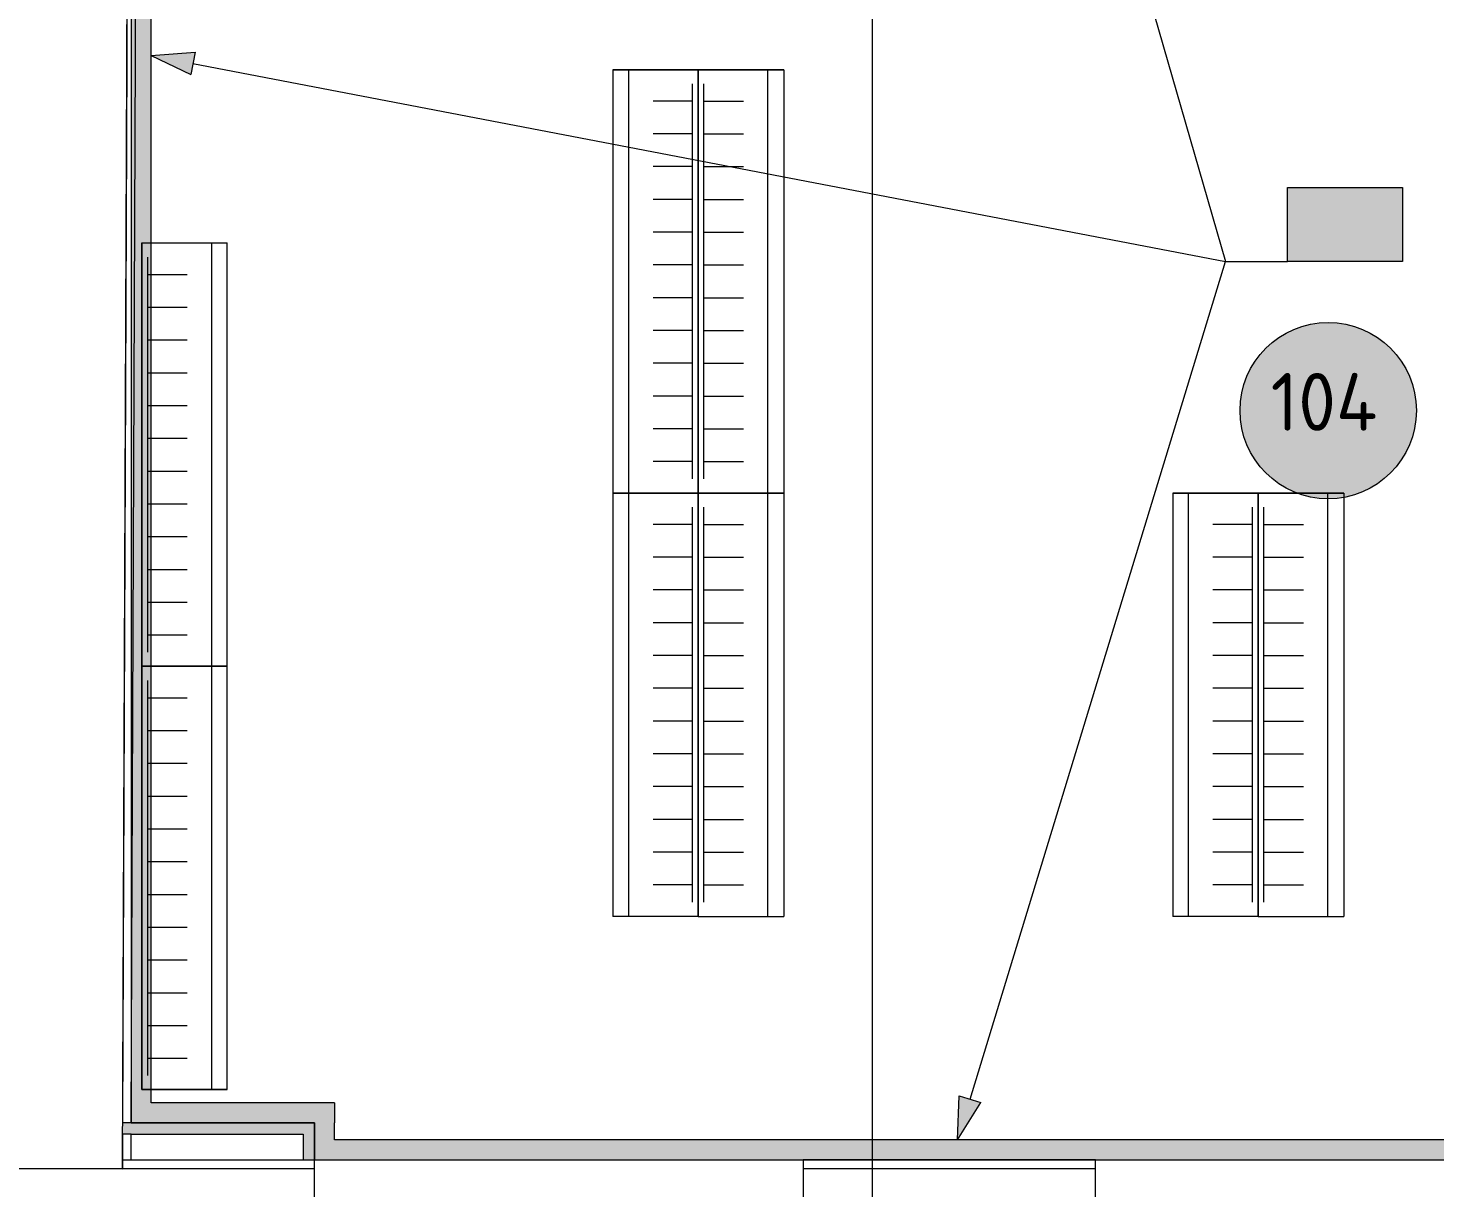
# Model space of a CAD drawing. Header units: millimetres. Extents: x -546 to 1681, y -650 to 1730.
# Drawn here: x 375.55 to 424.89, y 312.02 to 352.7 of the extents above; entities that cross this region are included whole.
import ezdxf

# ---------------------------------------------------------------- set-up
doc = ezdxf.new("R2010")
doc.units = ezdxf.units.MM

msp = doc.modelspace()

# ---------------------------------------------------------------- hatches: boundary and pattern name
at = {"true_color": 0xf1d696}
h = msp.add_hatch(color=41, dxfattribs=at)
h.dxf.hatch_style = 2
h.paths.add_polyline_path([(379.865, 315.004), (379.165, 315.004), (379.165, 367.541), (379.865, 367.541)])
at = {"true_color": 0x0077b0}
h = msp.add_hatch(color=144, dxfattribs=at)
h.dxf.hatch_style = 2
h.paths.add_polyline_path([(379.865, 351.746), (381.406, 351.858), (381.256, 351.072)])
at = {"true_color": 0xffffff}
h = msp.add_hatch(color=7, dxfattribs=at)
h.dxf.hatch_style = 2
h.paths.add_polyline_path([(419.721, 347.105), (423.761, 347.105), (423.761, 344.517), (419.721, 344.517)])
h = msp.add_hatch(color=7, dxfattribs=at)
h.dxf.hatch_style = 2
h.paths.add_polyline_path([(419.721, 347.105), (423.761, 347.105), (423.761, 344.517), (419.721, 344.517)])
h = msp.add_hatch(color=7, dxfattribs=at)
h.dxf.hatch_style = 2
h.paths.add_polyline_path([(419.721, 347.105), (423.761, 347.105), (423.761, 344.517), (419.721, 344.517)])
at = {"true_color": 0x0077b0}
h = msp.add_hatch(color=144, dxfattribs=at)
h.paths.add_polyline_path([(420.932, 345.708), (420.932, 346.515), (420.903, 346.672), (420.814, 346.803), (420.685, 346.889), (420.529, 346.918), (420.372, 346.889), (420.241, 346.803), (420.154, 346.672), (420.125, 346.515), (420.125, 345.708), (420.154, 345.552), (420.241, 345.423), (420.372, 345.334), (420.529, 345.304), (420.685, 345.334), (420.814, 345.423), (420.903, 345.552)])
h.paths.add_polyline_path([(421.133, 345.708), (421.122, 345.587), (421.088, 345.475), (421.033, 345.372), (420.955, 345.279), (420.863, 345.201), (420.761, 345.147), (420.649, 345.114), (420.529, 345.104), (420.407, 345.114), (420.295, 345.147), (420.193, 345.201), (420.1, 345.279), (420.022, 345.372), (419.967, 345.475), (419.934, 345.587), (419.922, 345.708), (419.922, 346.515), (419.934, 346.637), (419.967, 346.748), (420.022, 346.851), (420.1, 346.944), (420.193, 347.022), (420.295, 347.077), (420.407, 347.111), (420.529, 347.122), (420.649, 347.111), (420.761, 347.078), (420.864, 347.023), (420.958, 346.947), (421.034, 346.853), (421.089, 346.75), (421.122, 346.637), (421.133, 346.515)])
h = msp.add_hatch(color=144, dxfattribs=at)
h.paths.add_polyline_path([(420.932, 345.708), (420.932, 346.515), (420.903, 346.672), (420.814, 346.803), (420.685, 346.889), (420.529, 346.918), (420.372, 346.889), (420.241, 346.803), (420.154, 346.672), (420.125, 346.515), (420.125, 345.708), (420.154, 345.552), (420.241, 345.423), (420.372, 345.334), (420.529, 345.304), (420.685, 345.334), (420.814, 345.423), (420.903, 345.552)])
h.paths.add_polyline_path([(421.133, 345.708), (421.122, 345.587), (421.088, 345.475), (421.033, 345.372), (420.955, 345.279), (420.863, 345.201), (420.761, 345.147), (420.649, 345.114), (420.529, 345.104), (420.407, 345.114), (420.295, 345.147), (420.193, 345.201), (420.1, 345.279), (420.022, 345.372), (419.967, 345.475), (419.934, 345.587), (419.922, 345.708), (419.922, 346.515), (419.934, 346.637), (419.967, 346.748), (420.022, 346.851), (420.1, 346.944), (420.193, 347.022), (420.295, 347.077), (420.407, 347.111), (420.529, 347.122), (420.649, 347.111), (420.761, 347.078), (420.864, 347.023), (420.958, 346.947), (421.034, 346.853), (421.089, 346.75), (421.122, 346.637), (421.133, 346.515)])
h = msp.add_hatch(color=144, dxfattribs=at)
h.paths.add_polyline_path([(420.932, 345.708), (420.932, 346.515), (420.903, 346.672), (420.814, 346.803), (420.685, 346.889), (420.529, 346.918), (420.372, 346.889), (420.241, 346.803), (420.154, 346.672), (420.125, 346.515), (420.125, 345.708), (420.154, 345.552), (420.241, 345.423), (420.372, 345.334), (420.529, 345.304), (420.685, 345.334), (420.814, 345.423), (420.903, 345.552)])
h.paths.add_polyline_path([(421.133, 345.708), (421.122, 345.587), (421.088, 345.475), (421.033, 345.372), (420.955, 345.279), (420.863, 345.201), (420.761, 345.147), (420.649, 345.114), (420.529, 345.104), (420.407, 345.114), (420.295, 345.147), (420.193, 345.201), (420.1, 345.279), (420.022, 345.372), (419.967, 345.475), (419.934, 345.587), (419.922, 345.708), (419.922, 346.515), (419.934, 346.637), (419.967, 346.748), (420.022, 346.851), (420.1, 346.944), (420.193, 347.022), (420.295, 347.077), (420.407, 347.111), (420.529, 347.122), (420.649, 347.111), (420.761, 347.078), (420.864, 347.023), (420.958, 346.947), (421.034, 346.853), (421.089, 346.75), (421.122, 346.637), (421.133, 346.515)])
h = msp.add_hatch(color=144, dxfattribs=at)
h.dxf.hatch_style = 2
h.paths.add_polyline_path([(423.355, 346.777), (423.124, 346.546), (423.053, 346.515), (422.977, 346.54), (422.952, 346.616), (422.98, 346.687), (423.375, 347.082), (423.416, 347.111), (423.457, 347.122), (423.533, 347.096), (423.558, 347.02), (423.558, 345.202), (423.533, 345.128), (423.457, 345.104), (423.381, 345.128), (423.355, 345.202)])
h = msp.add_hatch(color=144, dxfattribs=at)
h.dxf.hatch_style = 2
h.paths.add_polyline_path([(423.355, 346.777), (423.124, 346.546), (423.053, 346.515), (422.977, 346.54), (422.952, 346.616), (422.98, 346.687), (423.375, 347.082), (423.416, 347.111), (423.457, 347.122), (423.533, 347.096), (423.558, 347.02), (423.558, 345.202), (423.533, 345.128), (423.457, 345.104), (423.381, 345.128), (423.355, 345.202)])
h = msp.add_hatch(color=144, dxfattribs=at)
h.dxf.hatch_style = 2
h.paths.add_polyline_path([(423.355, 346.777), (423.124, 346.546), (423.053, 346.515), (422.977, 346.54), (422.952, 346.616), (422.98, 346.687), (423.375, 347.082), (423.416, 347.111), (423.457, 347.122), (423.533, 347.096), (423.558, 347.02), (423.558, 345.202), (423.533, 345.128), (423.457, 345.104), (423.381, 345.128), (423.355, 345.202)])
h = msp.add_hatch(color=144, dxfattribs=at)
h.dxf.hatch_style = 2
h.paths.add_polyline_path([(422.446, 345.606), (421.639, 345.606), (421.563, 345.632), (421.537, 345.708), (421.563, 345.784), (421.639, 345.809), (422.446, 345.809), (422.522, 345.784), (422.547, 345.708), (422.522, 345.632)])
h = msp.add_hatch(color=144, dxfattribs=at)
h.dxf.hatch_style = 2
h.paths.add_polyline_path([(422.446, 345.606), (421.639, 345.606), (421.563, 345.632), (421.537, 345.708), (421.563, 345.784), (421.639, 345.809), (422.446, 345.809), (422.522, 345.784), (422.547, 345.708), (422.522, 345.632)])
h = msp.add_hatch(color=144, dxfattribs=at)
h.dxf.hatch_style = 2
h.paths.add_polyline_path([(422.446, 345.606), (421.639, 345.606), (421.563, 345.632), (421.537, 345.708), (421.563, 345.784), (421.639, 345.809), (422.446, 345.809), (422.522, 345.784), (422.547, 345.708), (422.522, 345.632)])
at = {"true_color": 0xffffff}
h = msp.add_hatch(color=7, dxfattribs=at)
edge = h.paths.add_edge_path()
edge.add_arc((421.153, 339.284), 3.094, 0, 360)
at = {"true_color": 0xf1d696}
h = msp.add_hatch(color=41, dxfattribs=at)
h.dxf.hatch_style = 2
h.paths.add_polyline_path([(379.865, 315.004), (379.865, 314.304), (379.165, 314.304)])
h = msp.add_hatch(color=41, dxfattribs=at)
h.dxf.hatch_style = 2
h.paths.add_polyline_path([(379.165, 315.004), (379.865, 315.004), (379.165, 314.304)])
h = msp.add_hatch(color=41, dxfattribs=at)
h.dxf.hatch_style = 2
h.paths.add_polyline_path([(385.592, 315.004), (385.592, 314.304), (379.865, 314.304), (379.865, 315.004)])
h = msp.add_hatch(color=41, dxfattribs=at)
h.dxf.hatch_style = 2
h.paths.add_polyline_path([(385.592, 314.304), (386.292, 315.004), (386.292, 314.304)])
h = msp.add_hatch(color=41, dxfattribs=at)
h.dxf.hatch_style = 2
h.paths.add_polyline_path([(385.592, 315.004), (386.292, 315.004), (385.592, 314.304)])
at = {"true_color": 0x0077b0}
h = msp.add_hatch(color=144, dxfattribs=at)
h.dxf.hatch_style = 2
h.paths.add_polyline_path([(408.155, 313.704), (408.208, 315.248), (408.973, 315.015)])
h = msp.add_hatch(color=7)
h.dxf.hatch_style = 2
h.paths.add_polyline_path([(378.865, 314.304), (385.592, 314.304), (385.592, 313.904), (378.865, 313.904)])
h = msp.add_hatch(color=7)
h.dxf.hatch_style = 2
h.paths.add_polyline_path([(385.192, 313.004), (385.192, 313.904), (385.582, 313.904), (385.592, 313.004)])
at = {"true_color": 0xf1d696}
h = msp.add_hatch(color=41, dxfattribs=at)
h.dxf.hatch_style = 2
h.paths.add_polyline_path([(386.292, 313.704), (385.592, 313.704), (385.592, 314.304), (386.292, 314.304)])
h = msp.add_hatch(color=41, dxfattribs=at)
h.dxf.hatch_style = 2
h.paths.add_polyline_path([(386.292, 313.704), (386.292, 313.004), (385.592, 313.004)])
h = msp.add_hatch(color=41, dxfattribs=at)
h.dxf.hatch_style = 2
h.paths.add_polyline_path([(385.592, 313.704), (386.292, 313.704), (385.592, 313.004)])
h = msp.add_hatch(color=41, dxfattribs=at)
h.dxf.hatch_style = 2
h.paths.add_polyline_path([(429.842, 313.704), (429.842, 313.004), (386.292, 313.004), (386.292, 313.704)])

# ---------------------------------------------------------------- linework, layer by layer
at = {"color": 7, "lineweight": 0}
for points in [[(405.173, 197.821), (405.173, 501.492)], [(378.859, 312.688), (379.096, 372.173)], [(379.096, 371.873), (378.865, 314.304)], [(379.165, 314.304), (379.396, 371.873)], [(379.165, 368.241), (379.165, 314.304)], [(379.865, 315.004), (379.865, 367.541)], [(418.06, 339.283), (418.076, 339.6), (418.122, 339.907), (418.199, 340.203), (418.303, 340.488), (418.433, 340.758), (418.588, 341.013), (418.766, 341.251), (418.966, 341.471), (419.185, 341.671), (419.424, 341.849), (419.679, 342.004), (419.949, 342.134), (420.233, 342.238), (420.53, 342.314), (420.837, 342.361), (421.154, 342.377), (421.47, 342.361), (421.777, 342.314), (422.073, 342.238), (422.357, 342.134), (422.628, 342.004), (422.883, 341.849), (423.121, 341.671), (423.341, 341.471), (423.54, 341.251), (423.718, 341.013), (423.873, 340.758), (424.004, 340.488), (424.108, 340.203), (424.184, 339.907), (424.231, 339.6), (424.247, 339.283)], [(424.247, 339.283), (424.231, 338.967), (424.184, 338.66), (424.108, 338.364), (424.004, 338.079), (423.873, 337.809), (423.718, 337.554), (423.54, 337.316), (423.341, 337.096), (423.121, 336.897), (422.883, 336.719), (422.628, 336.564), (422.357, 336.433), (422.073, 336.329), (421.777, 336.253), (421.47, 336.206), (421.154, 336.19), (420.837, 336.206), (420.53, 336.253), (420.233, 336.329), (419.949, 336.433), (419.679, 336.564), (419.424, 336.719), (419.185, 336.897), (418.966, 337.096), (418.766, 337.316), (418.588, 337.554), (418.433, 337.809), (418.303, 338.079), (418.199, 338.364), (418.122, 338.66), (418.076, 338.967), (418.06, 339.283)], [(386.292, 315.004), (379.865, 315.004)], [(386.292, 315.004), (386.292, 314.304)], [(378.863, 313.904), (378.86, 313.004)], [(379.163, 313.904), (378.863, 313.904)], [(379.165, 314.304), (378.865, 314.304)], [(379.16, 313.003), (379.163, 313.904)], [(379.163, 313.904), (385.192, 313.904)], [(385.592, 314.304), (379.165, 314.304)], [(379.165, 314.304), (379.865, 314.304)], [(379.865, 314.304), (385.592, 314.304)], [(385.192, 313.904), (385.192, 313.004)], [(385.592, 312.704), (385.592, 314.304)], [(385.592, 314.304), (385.592, 313.004)], [(386.292, 313.704), (386.292, 314.304)], [(429.842, 313.704), (386.292, 313.704)], [(378.859, 313.004), (378.859, 312.704)], [(378.859, 313.004), (385.592, 313.004)], [(378.86, 313.004), (379.16, 313.003)], [(385.592, 313.004), (402.742, 313.004)], [(385.592, 313.004), (386.292, 313.004)], [(386.292, 313.004), (430.542, 313.004)], [(412.992, 313.004), (402.742, 313.004)], [(402.742, 313.004), (402.742, 312.704)], [(412.992, 313.004), (430.542, 313.004)], [(412.992, 312.704), (412.992, 313.004)], [(375.059, 312.704), (385.592, 312.704)], [(375.059, 312.704), (378.859, 312.688)], [(385.592, 308.604), (385.592, 312.704)], [(402.742, 312.704), (402.742, 308.604)], [(402.742, 312.704), (412.992, 312.704)], [(412.992, 308.604), (412.992, 312.704)]]:
    msp.add_lwpolyline(points, dxfattribs=at)
at = {"color": 144, "lineweight": 0, "true_color": 0x0077b0}
for points in [[(410.376, 369.389), (417.552, 344.517)], [(379.865, 351.746), (381.406, 351.858)], [(381.406, 351.858), (381.256, 351.072)], [(379.865, 351.746), (381.256, 351.072)], [(381.331, 351.465), (417.552, 344.517)], [(419.721, 347.105), (423.761, 347.105)], [(419.721, 344.517), (419.721, 347.105)], [(419.721, 347.105), (423.761, 347.105)], [(419.721, 344.517), (419.721, 347.105)], [(419.721, 347.105), (423.761, 347.105)], [(419.721, 344.517), (419.721, 347.105)], [(423.761, 347.105), (423.761, 344.517)], [(423.761, 347.105), (423.761, 344.517)], [(423.761, 347.105), (423.761, 344.517)], [(408.59, 315.132), (417.552, 344.517)], [(417.552, 344.517), (419.721, 344.517)], [(417.552, 344.517), (419.721, 344.517)], [(417.552, 344.517), (419.721, 344.517)], [(423.761, 344.517), (419.721, 344.517)], [(423.761, 344.517), (419.721, 344.517)], [(423.761, 344.517), (419.721, 344.517)], [(408.155, 313.704), (408.208, 315.248)], [(408.155, 313.704), (408.973, 315.015)], [(408.208, 315.248), (408.973, 315.015)]]:
    msp.add_lwpolyline(points, dxfattribs=at)
at = {"color": 253, "lineweight": 0, "true_color": 0x999999}
for points in [[(399.057, 351.243), (396.057, 351.243)], [(396.057, 351.243), (396.057, 336.393)], [(396.057, 351.243), (399.057, 351.243)], [(396.617, 336.393), (396.617, 351.243)], [(399.057, 351.243), (399.057, 336.393)], [(399.057, 351.243), (399.057, 336.393)], [(399.057, 336.393), (399.057, 351.243)], [(399.057, 336.393), (399.057, 351.243)], [(399.057, 351.243), (402.057, 351.243)], [(402.057, 351.243), (399.057, 351.243)], [(401.497, 336.393), (401.497, 351.243)], [(402.057, 351.243), (402.057, 336.393)], [(398.857, 336.893), (398.857, 350.743)], [(399.257, 336.893), (399.257, 350.743)], [(398.857, 350.143), (397.47, 350.143)], [(399.257, 350.143), (400.643, 350.143)], [(398.857, 348.993), (397.47, 348.993)], [(399.257, 348.993), (400.643, 348.993)], [(398.857, 347.843), (397.47, 347.843)], [(399.257, 347.843), (400.643, 347.843)], [(398.857, 346.693), (397.47, 346.693)], [(399.257, 346.693), (400.643, 346.693)], [(398.857, 345.543), (397.47, 345.543)], [(399.257, 345.543), (400.643, 345.543)], [(379.537, 330.314), (379.537, 345.164)], [(379.537, 330.314), (379.537, 345.164)], [(379.537, 345.164), (379.537, 330.314)], [(379.537, 345.164), (382.537, 345.164)], [(379.537, 345.164), (379.537, 330.314)], [(381.977, 345.164), (381.977, 330.314)], [(382.537, 330.314), (382.537, 345.164)], [(379.737, 344.664), (379.737, 330.814)], [(379.737, 344.064), (381.123, 344.064)], [(398.857, 344.393), (397.47, 344.393)], [(399.257, 344.393), (400.643, 344.393)], [(398.857, 343.243), (397.47, 343.243)], [(399.257, 343.243), (400.643, 343.243)], [(379.737, 342.914), (381.123, 342.914)], [(398.857, 342.093), (397.47, 342.093)], [(399.257, 342.093), (400.643, 342.093)], [(379.737, 341.764), (381.123, 341.764)], [(379.737, 340.614), (381.123, 340.614)], [(398.857, 340.943), (397.47, 340.943)], [(399.257, 340.943), (400.643, 340.943)], [(398.857, 339.793), (397.47, 339.793)], [(399.257, 339.793), (400.643, 339.793)], [(379.737, 339.464), (381.123, 339.464)], [(398.857, 338.643), (397.47, 338.643)], [(399.257, 338.643), (400.643, 338.643)], [(379.737, 338.314), (381.123, 338.314)], [(379.737, 337.164), (381.123, 337.164)], [(398.857, 337.493), (397.47, 337.493)], [(399.257, 337.493), (400.643, 337.493)], [(399.057, 336.393), (396.057, 336.393)], [(396.057, 336.393), (396.057, 321.543)], [(396.057, 336.393), (399.057, 336.393)], [(399.057, 336.393), (396.057, 336.393)], [(396.617, 321.543), (396.617, 336.393)], [(399.057, 336.393), (399.057, 321.543)], [(399.057, 336.393), (399.057, 321.543)], [(399.057, 321.543), (399.057, 336.393)], [(399.057, 321.543), (399.057, 336.393)], [(399.057, 336.393), (402.057, 336.393)], [(402.057, 336.393), (399.057, 336.393)], [(399.057, 336.393), (402.057, 336.393)], [(401.497, 321.543), (401.497, 336.393)], [(402.057, 336.393), (402.057, 321.543)], [(418.698, 336.393), (415.698, 336.393)], [(415.698, 336.393), (415.698, 321.543)], [(415.698, 336.393), (418.698, 336.393)], [(416.258, 321.543), (416.258, 336.393)], [(418.698, 336.393), (418.698, 321.543)], [(418.698, 336.393), (418.698, 321.543)], [(418.698, 321.543), (418.698, 336.393)], [(418.698, 321.543), (418.698, 336.393)], [(418.698, 336.393), (421.698, 336.393)], [(421.698, 336.393), (418.698, 336.393)], [(421.138, 321.543), (421.138, 336.393)], [(421.698, 336.393), (421.698, 321.543)], [(379.737, 336.014), (381.123, 336.014)], [(398.857, 322.043), (398.857, 335.893)], [(399.257, 322.043), (399.257, 335.893)], [(418.498, 322.043), (418.498, 335.893)], [(418.898, 322.043), (418.898, 335.893)], [(398.857, 335.293), (397.47, 335.293)], [(399.257, 335.293), (400.643, 335.293)], [(418.498, 335.293), (417.112, 335.293)], [(418.898, 335.293), (420.284, 335.293)], [(379.737, 334.864), (381.123, 334.864)], [(398.857, 334.143), (397.47, 334.143)], [(399.257, 334.143), (400.643, 334.143)], [(418.498, 334.143), (417.112, 334.143)], [(418.898, 334.143), (420.284, 334.143)], [(379.737, 333.714), (381.123, 333.714)], [(398.857, 332.993), (397.47, 332.993)], [(399.257, 332.993), (400.643, 332.993)], [(418.498, 332.993), (417.112, 332.993)], [(418.898, 332.993), (420.284, 332.993)], [(379.737, 332.564), (381.123, 332.564)], [(398.857, 331.843), (397.47, 331.843)], [(399.257, 331.843), (400.643, 331.843)], [(418.498, 331.843), (417.112, 331.843)], [(418.898, 331.843), (420.284, 331.843)], [(379.737, 331.414), (381.123, 331.414)], [(398.857, 330.693), (397.47, 330.693)], [(399.257, 330.693), (400.643, 330.693)], [(418.498, 330.693), (417.112, 330.693)], [(418.898, 330.693), (420.284, 330.693)], [(379.537, 315.464), (379.537, 330.314)], [(379.537, 315.464), (379.537, 330.314)], [(379.537, 330.314), (379.537, 315.464)], [(379.537, 330.314), (382.537, 330.314)], [(379.537, 330.314), (379.537, 315.464)], [(379.537, 330.314), (382.537, 330.314)], [(382.537, 330.314), (379.537, 330.314)], [(381.977, 330.314), (381.977, 315.464)], [(382.537, 315.464), (382.537, 330.314)], [(379.737, 329.814), (379.737, 315.964)], [(379.737, 329.214), (381.123, 329.214)], [(398.857, 329.543), (397.47, 329.543)], [(399.257, 329.543), (400.643, 329.543)], [(418.498, 329.543), (417.112, 329.543)], [(418.898, 329.543), (420.284, 329.543)], [(398.857, 328.393), (397.47, 328.393)], [(399.257, 328.393), (400.643, 328.393)], [(418.498, 328.393), (417.112, 328.393)], [(418.898, 328.393), (420.284, 328.393)], [(379.737, 328.064), (381.123, 328.064)], [(398.857, 327.243), (397.47, 327.243)], [(399.257, 327.243), (400.643, 327.243)], [(418.498, 327.243), (417.112, 327.243)], [(418.898, 327.243), (420.284, 327.243)], [(379.737, 326.914), (381.123, 326.914)], [(379.737, 325.764), (381.123, 325.764)], [(398.857, 326.093), (397.47, 326.093)], [(399.257, 326.093), (400.643, 326.093)], [(418.498, 326.093), (417.112, 326.093)], [(418.898, 326.093), (420.284, 326.093)], [(398.857, 324.943), (397.47, 324.943)], [(399.257, 324.943), (400.643, 324.943)], [(418.498, 324.943), (417.112, 324.943)], [(418.898, 324.943), (420.284, 324.943)], [(379.737, 324.614), (381.123, 324.614)], [(398.857, 323.793), (397.47, 323.793)], [(399.257, 323.793), (400.643, 323.793)], [(418.498, 323.793), (417.112, 323.793)], [(418.898, 323.793), (420.284, 323.793)], [(379.737, 323.464), (381.123, 323.464)], [(379.737, 322.314), (381.123, 322.314)], [(398.857, 322.643), (397.47, 322.643)], [(399.257, 322.643), (400.643, 322.643)], [(418.498, 322.643), (417.112, 322.643)], [(418.898, 322.643), (420.284, 322.643)], [(399.057, 321.543), (396.057, 321.543)], [(399.057, 321.543), (402.057, 321.543)], [(418.698, 321.543), (415.698, 321.543)], [(418.698, 321.543), (421.698, 321.543)], [(379.737, 321.164), (381.123, 321.164)], [(379.737, 320.014), (381.123, 320.014)], [(379.737, 318.864), (381.123, 318.864)], [(379.737, 317.714), (381.123, 317.714)], [(379.737, 316.564), (381.123, 316.564)], [(379.537, 315.464), (382.537, 315.464)], [(382.537, 315.464), (379.537, 315.464)]]:
    msp.add_lwpolyline(points, dxfattribs=at)

# ---------------------------------------------------------------- texts
at = {"color": 7, "insert": (419.133, 340.604), "char_height": 2.02685, "attachment_point": 1}
msp.add_mtext('{\\fGOSTCommon|b0|i0|c0;104}', dxfattribs=at)

doc.saveas('drawing.dxf')
